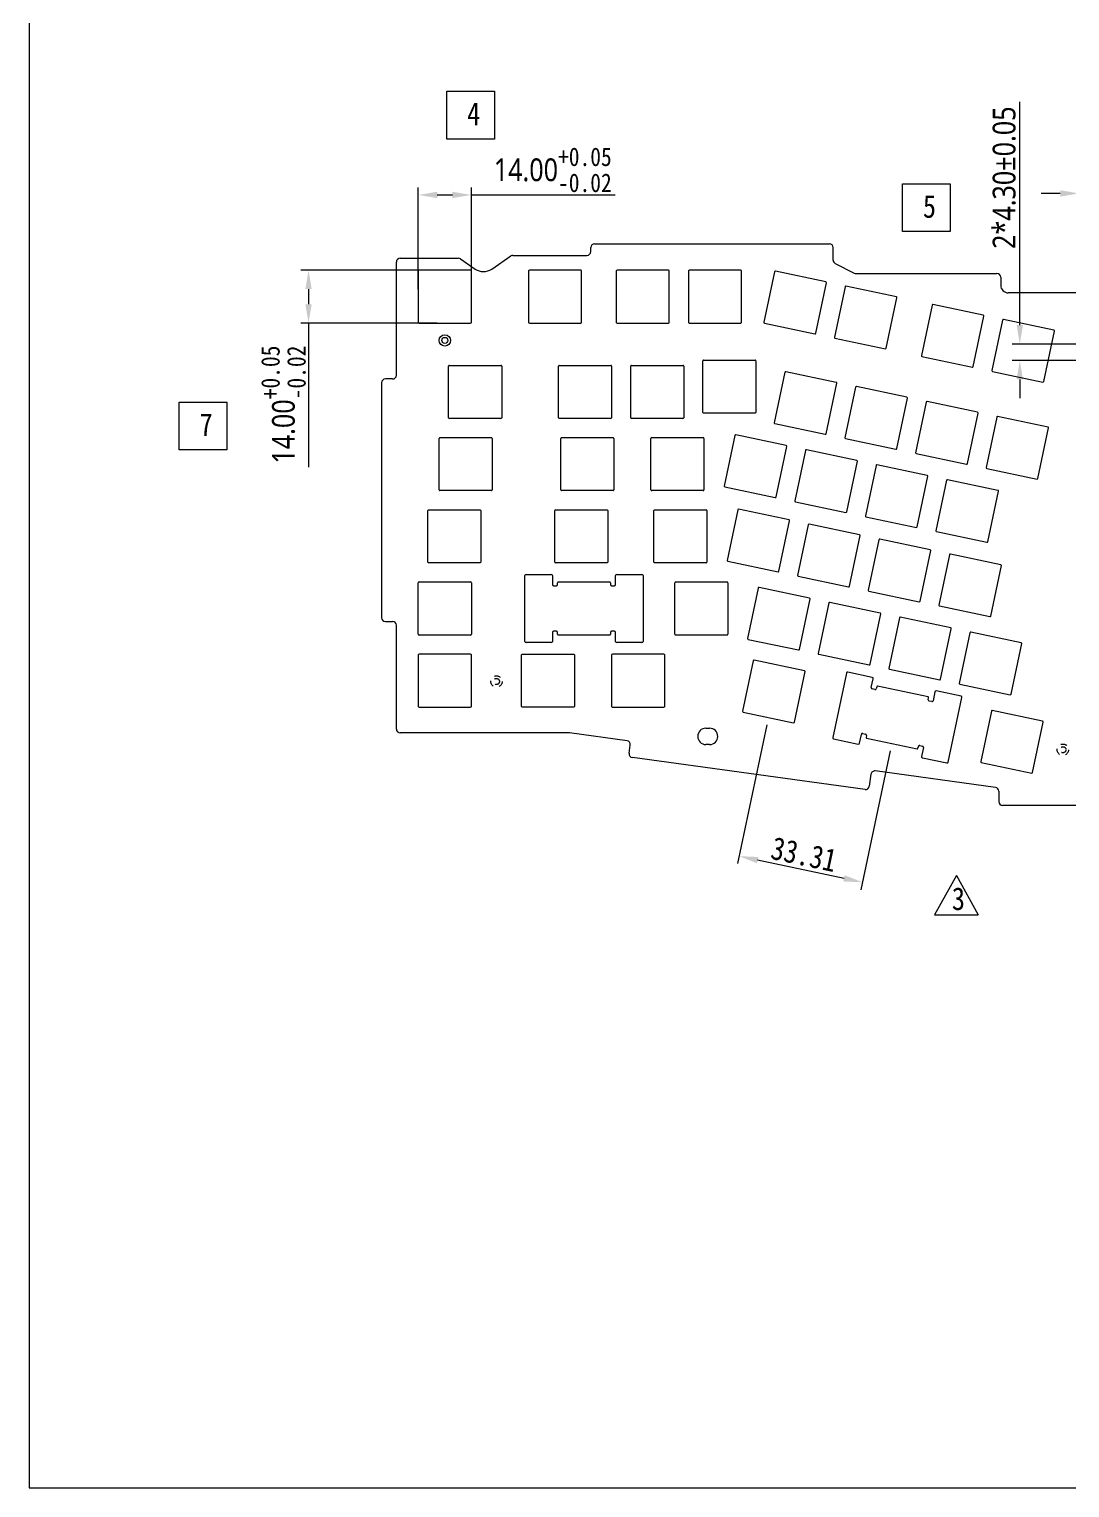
# Model space of a CAD drawing. Header units: millimetres. Extents: x 2357 to 4581, y 2083 to 2871.
# Drawn here: x 2357.1 to 2631.9, y 2085 to 2469.9 of the extents above; entities that cross this region are included whole.
import ezdxf

# ---------------------------------------------------------------- set-up
doc = ezdxf.new("R2010")
doc.units = ezdxf.units.MM
doc.header["$LTSCALE"] = 16.335
doc.header["$PDMODE"] = 3
doc.header["$PDSIZE"] = 8
doc.linetypes.add('HIDDEN', pattern=[0.2, 0.1, -0.1])
doc.layers.get('0').update_dxf_attribs({"linetype": 'CONTINUOUS'})
doc.layers.get('Defpoints').update_dxf_attribs({"linetype": 'CONTINUOUS'})
for name, color, linetype in [('DEFAULT_2', 8, 'HIDDEN'), ('图框', 7, 'CONTINUOUS'), ('文字说明', 2, 'CONTINUOUS'), ('标注尺寸', 2, 'CONTINUOUS')]:
    doc.layers.add(name, color=color, linetype=linetype)
doc.styles.get("Standard").update_dxf_attribs({"font": '', "width": 0.85, "height": 6})
doc.styles.get('STANDARD').set_extended_font_data('SimSun')
doc.dimstyles.get("Standard").update_dxf_attribs({"dimtxt": 2.5, "dimasz": 5, "dimexe": 2, "dimexo": 2, "dimgap": 1, "dimtad": 1, "dimzin": 1, "dimdsep": 46, "dimtxsty": 'STANDARD', "dimcen": 0.09, "dimadec": 0, "dimazin": 2, "dimtp": 0.01, "dimtm": 0.01, "dimtfac": 1, "dimtofl": 0, "dimtmove": 0, "dimatfit": 3, "dimfxl": 1, "dimtolj": 1, "dimarcsym": 0})

# ---------------------------------------------------------------- blocks, each defined once
blk = doc.blocks.new('*D25')
at = {"layer": 'Defpoints', "color": 0}
for p in [(2639.69, 2426.59), (2634.39, 2384.68), (2639.69, 2384.68)]:
    blk.add_point(p, dxfattribs=at)
at = {"layer": '标注尺寸', "color": 0, "lineweight": -2}
for p, q in [((2629.39, 2426.59), (2624.39, 2426.59)), ((2634.39, 2386.68), (2634.39, 2428.59)), ((2639.69, 2386.68), (2639.69, 2428.59)), ((2644.69, 2426.59), (2689.81, 2426.59))]:
    blk.add_line(p, q, dxfattribs=at)
at = {"layer": '标注尺寸', "color": 0}
for points in [[(2629.39, 2427.42), (2629.39, 2425.75), (2634.39, 2426.59)], [(2644.69, 2427.42), (2644.69, 2425.75), (2639.69, 2426.59)]]:
    blk.add_solid(points, dxfattribs=at)
at = {"layer": '标注尺寸', "color": 0, "insert": (2669.75, 2430.69), "char_height": 6, "attachment_point": 5}
blk.add_mtext('\\A1;{\\fMicrosoft YaHei|b0|i0|c134|p34;2*5.30%%P0.05}', dxfattribs=at)
blk = doc.blocks.new('*D26')
at = {"layer": 'Defpoints', "color": 0}
for p in [(2637.04, 2386.83), (2618.71, 2382.53), (2637.04, 2382.53)]:
    blk.add_point(p, dxfattribs=at)
at = {"layer": '标注尺寸', "color": 0, "lineweight": -2}
for p, q in [((2618.71, 2391.83), (2618.71, 2450.8)), ((2635.04, 2386.83), (2616.71, 2386.83)), ((2635.04, 2382.53), (2616.71, 2382.53)), ((2618.71, 2377.53), (2618.71, 2372.53))]:
    blk.add_line(p, q, dxfattribs=at)
at = {"layer": '标注尺寸', "color": 0}
for points in [[(2617.88, 2391.83), (2619.54, 2391.83), (2618.71, 2386.83)], [(2617.88, 2377.53), (2619.54, 2377.53), (2618.71, 2382.53)]]:
    blk.add_solid(points, dxfattribs=at)
at = {"layer": '标注尺寸', "color": 0, "insert": (2614.61, 2430.74), "char_height": 6, "attachment_point": 5, "rotation": 90}
blk.add_mtext('\\A1;{\\fMicrosoft YaHei|b0|i0|c134|p34;2*4.30%%P0.05}', dxfattribs=at)
blk = doc.blocks.new('*D27')
at = {"layer": 'Defpoints', "color": 0}
for p in [(2466.89, 2406.35), (2430.9, 2392.35), (2466.89, 2392.35)]:
    blk.add_point(p, dxfattribs=at)
at = {"layer": '标注尺寸', "color": 0, "lineweight": -2}
for p, q in [((2464.89, 2406.35), (2428.9, 2406.35)), ((2430.9, 2401.35), (2430.9, 2397.35)), ((2464.89, 2392.35), (2428.9, 2392.35)), ((2430.9, 2392.35), (2430.9, 2354.37))]:
    blk.add_line(p, q, dxfattribs=at)
at = {"layer": '标注尺寸', "color": 0}
for points in [[(2430.06, 2401.35), (2431.73, 2401.35), (2430.9, 2406.35)], [(2430.06, 2397.35), (2431.73, 2397.35), (2430.9, 2392.35)]]:
    blk.add_solid(points, dxfattribs=at)
at = {"layer": '标注尺寸', "color": 0, "insert": (2424.26, 2370.86), "char_height": 6, "attachment_point": 5, "rotation": 90}
blk.add_mtext('\\A1;\\A1;{\\fMicrosoft YaHei|b0|i0|c134|p34;14.00\\fSimSun|b1|i0|c134|p2;\\H0.8169x;\\S+0.05^ -0.02;}', dxfattribs=at)
blk = doc.blocks.new('*D28')
at = {"layer": 'Defpoints', "color": 0}
for p in [(2473.89, 2426.19), (2459.89, 2399.35), (2473.89, 2399.35)]:
    blk.add_point(p, dxfattribs=at)
at = {"layer": '标注尺寸', "color": 0, "lineweight": -2}
for p, q in [((2459.89, 2401.35), (2459.89, 2428.19)), ((2464.89, 2426.19), (2468.89, 2426.19)), ((2473.89, 2401.35), (2473.89, 2428.19)), ((2473.89, 2426.19), (2511.87, 2426.19))]:
    blk.add_line(p, q, dxfattribs=at)
at = {"layer": '标注尺寸', "color": 0}
for points in [[(2464.89, 2427.03), (2464.89, 2425.36), (2459.89, 2426.19)], [(2468.89, 2427.03), (2468.89, 2425.36), (2473.89, 2426.19)]]:
    blk.add_solid(points, dxfattribs=at)
at = {"layer": '标注尺寸', "color": 0, "insert": (2495.38, 2432.83), "char_height": 6, "attachment_point": 5}
blk.add_mtext('\\A1;\\A1;{\\fMicrosoft YaHei|b0|i0|c134|p34;14.00\\fSimSun|b1|i0|c134|p2;\\H0.8169x;\\S+0.05^ -0.02;}', dxfattribs=at)
blk = doc.blocks.new('*D49')
at = {"layer": 'Defpoints', "color": 0}
for p in [(2552.34, 2288.32), (2584.92, 2281.43), (2544.6, 2251.7)]:
    blk.add_point(p, dxfattribs=at)
at = {"layer": '标注尺寸', "color": 0, "lineweight": -2}
for p, q in [((2551.92, 2286.36), (2544.19, 2249.74)), ((2584.51, 2279.48), (2576.77, 2242.86)), ((2572.3, 2245.85), (2549.49, 2250.66))]:
    blk.add_line(p, q, dxfattribs=at)
at = {"layer": '标注尺寸', "color": 0}
for points in [[(2549.66, 2251.48), (2549.32, 2249.85), (2544.6, 2251.7)], [(2572.47, 2246.66), (2572.12, 2245.03), (2577.19, 2244.81)]]:
    blk.add_solid(points, dxfattribs=at)
at = {"layer": '标注尺寸', "color": 0, "insert": (2561.72, 2252.17), "char_height": 6, "attachment_point": 5, "rotation": 348.07}
blk.add_mtext('\\A1;33.31', dxfattribs=at)

msp = doc.modelspace()

# ---------------------------------------------------------------- linework, layer by layer
at = {"color": 5, "linetype": 'Continuous'}
for p, q in [((2479.256, 2406.63), (2484.289, 2410.077)), ((2484.854, 2410.252), (2504.416, 2410.252)), ((2505.416, 2411.252), (2505.416, 2412.332)), ((2506.416, 2413.307), (2568.416, 2413.307)), ((2569.416, 2408.976), (2569.416, 2412.307)), ((2454.091, 2378.622), (2454.091, 2408.48)), ((2455.091, 2409.48), (2470.434, 2409.48)), ((2459.891, 2406.152), (2459.891, 2392.552)), ((2473.691, 2406.352), (2460.091, 2406.352)), ((2470.999, 2409.305), (2474.905, 2406.63)), ((2473.891, 2392.552), (2473.891, 2406.152)), ((2489.019, 2406.152), (2489.019, 2392.552)), ((2502.819, 2406.352), (2489.219, 2406.352)), ((2503.019, 2392.552), (2503.019, 2406.152)), ((2512.166, 2406.152), (2512.166, 2392.552)), ((2525.966, 2406.352), (2512.366, 2406.352)), ((2526.166, 2392.552), (2526.166, 2406.152)), ((2531.216, 2406.152), (2531.216, 2392.552)), ((2545.016, 2406.352), (2531.416, 2406.352)), ((2545.216, 2392.552), (2545.216, 2406.152)), ((2553.926, 2405.892), (2551.115, 2392.586)), ((2567.47, 2403.235), (2554.163, 2406.046)), ((2569.969, 2408.081), (2575.016, 2405.558)), ((2564.813, 2389.692), (2567.624, 2402.998)), ((2572.565, 2401.954), (2569.753, 2388.648)), ((2586.108, 2399.297), (2572.802, 2402.108)), ((2575.463, 2405.452), (2612.667, 2405.452)), ((2613.667, 2404.452), (2613.667, 2402.356)), ((2583.451, 2385.754), (2586.262, 2399.06)), ((2668.601, 2400.356), (2615.667, 2400.356)), ((2595.533, 2397.101), (2592.721, 2383.795)), ((2609.076, 2394.444), (2595.77, 2397.256)), ((2606.419, 2380.901), (2609.23, 2394.207)), ((2460.091, 2392.352), (2473.691, 2392.352)), ((2489.219, 2392.352), (2502.819, 2392.352)), ((2512.366, 2392.352), (2525.966, 2392.352)), ((2531.416, 2392.352), (2545.016, 2392.352)), ((2551.269, 2392.349), (2564.576, 2389.537)), ((2614.171, 2393.164), (2611.36, 2379.857)), ((2627.715, 2390.507), (2614.408, 2393.318)), ((2569.908, 2388.411), (2583.214, 2385.6)), ((2625.058, 2376.963), (2627.869, 2390.27)), ((2535.216, 2382.617), (2548.816, 2382.617)), ((2592.876, 2383.558), (2606.182, 2380.747)), ((2467.901, 2367.407), (2467.901, 2381.007)), ((2468.101, 2381.207), (2481.701, 2381.207)), ((2481.901, 2381.007), (2481.901, 2367.407)), ((2496.916, 2367.407), (2496.916, 2381.007)), ((2497.116, 2381.207), (2510.716, 2381.207)), ((2510.916, 2381.007), (2510.916, 2367.407)), ((2515.966, 2367.407), (2515.966, 2381.007)), ((2516.166, 2381.207), (2529.766, 2381.207)), ((2529.966, 2381.007), (2529.966, 2367.407)), ((2535.016, 2368.817), (2535.016, 2382.417)), ((2549.016, 2382.417), (2549.016, 2368.817)), ((2556.705, 2379.381), (2553.886, 2366.039)), ((2570.246, 2376.725), (2556.942, 2379.535)), ((2611.514, 2379.62), (2624.821, 2376.809)), ((2450.191, 2376.622), (2450.191, 2314.622)), ((2453.091, 2377.622), (2451.191, 2377.622)), ((2567.591, 2363.181), (2570.41, 2376.523)), ((2575.344, 2375.443), (2572.525, 2362.101)), ((2588.884, 2372.787), (2575.581, 2375.597)), ((2586.23, 2359.243), (2589.049, 2372.585)), ((2593.982, 2371.505), (2591.163, 2358.163)), ((2607.523, 2368.849), (2594.219, 2371.66)), ((2548.816, 2368.617), (2535.216, 2368.617)), ((2604.868, 2355.305), (2607.687, 2368.647)), ((2612.621, 2367.567), (2609.802, 2354.225)), ((2626.162, 2364.911), (2612.858, 2367.722)), ((2481.701, 2367.207), (2468.101, 2367.207)), ((2510.716, 2367.207), (2497.116, 2367.207)), ((2529.766, 2367.207), (2516.166, 2367.207)), ((2554.05, 2365.837), (2567.354, 2363.026)), ((2623.507, 2351.367), (2626.326, 2364.709)), ((2465.396, 2348.357), (2465.396, 2361.957)), ((2465.596, 2362.157), (2479.196, 2362.157)), ((2479.396, 2361.957), (2479.396, 2348.357)), ((2497.516, 2348.357), (2497.516, 2361.957)), ((2497.716, 2362.157), (2511.316, 2362.157)), ((2511.516, 2361.957), (2511.516, 2348.357)), ((2521.316, 2348.357), (2521.316, 2361.957)), ((2521.516, 2362.157), (2535.116, 2362.157)), ((2535.316, 2361.957), (2535.316, 2348.357)), ((2543.472, 2362.706), (2540.653, 2349.364)), ((2557.013, 2360.05), (2543.709, 2362.861)), ((2554.359, 2346.506), (2557.177, 2359.848)), ((2572.689, 2361.899), (2585.993, 2359.089)), ((2562.111, 2358.768), (2559.292, 2345.426)), ((2575.652, 2356.112), (2562.348, 2358.923)), ((2572.997, 2342.568), (2575.816, 2355.91)), ((2591.327, 2357.961), (2604.631, 2355.151)), ((2580.749, 2354.83), (2577.93, 2341.488)), ((2594.29, 2352.174), (2580.986, 2354.985)), ((2591.636, 2338.63), (2594.455, 2351.972)), ((2609.966, 2354.023), (2623.27, 2351.213)), ((2479.196, 2348.157), (2465.596, 2348.157)), ((2511.316, 2348.157), (2497.716, 2348.157)), ((2535.116, 2348.157), (2521.516, 2348.157)), ((2540.818, 2349.163), (2554.121, 2346.352)), ((2599.388, 2350.892), (2596.569, 2337.55)), ((2612.929, 2348.236), (2599.625, 2351.047)), ((2610.274, 2334.692), (2613.093, 2348.034)), ((2559.456, 2345.225), (2572.76, 2342.414)), ((2462.396, 2329.307), (2462.396, 2342.907)), ((2462.596, 2343.107), (2476.196, 2343.107)), ((2476.396, 2342.907), (2476.396, 2329.307)), ((2495.916, 2329.307), (2495.916, 2342.907)), ((2496.116, 2343.107), (2509.716, 2343.107)), ((2509.916, 2342.907), (2509.916, 2329.307)), ((2522.086, 2329.307), (2522.086, 2342.907)), ((2522.286, 2343.107), (2535.886, 2343.107)), ((2536.086, 2342.907), (2536.086, 2329.307)), ((2544.231, 2343.076), (2541.412, 2329.734)), ((2557.772, 2340.419), (2544.468, 2343.23)), ((2578.095, 2341.287), (2591.399, 2338.476)), ((2555.117, 2326.875), (2557.936, 2340.217)), ((2562.869, 2339.138), (2560.05, 2325.796)), ((2576.41, 2336.481), (2563.106, 2339.292)), ((2596.733, 2337.349), (2610.037, 2334.538)), ((2573.755, 2322.937), (2576.574, 2336.279)), ((2581.508, 2335.2), (2578.689, 2321.858)), ((2595.049, 2332.543), (2581.745, 2335.354)), ((2476.196, 2329.107), (2462.596, 2329.107)), ((2509.716, 2329.107), (2496.116, 2329.107)), ((2535.886, 2329.107), (2522.286, 2329.107)), ((2541.576, 2329.532), (2554.88, 2326.721)), ((2592.394, 2318.999), (2595.213, 2332.341)), ((2600.146, 2331.262), (2597.327, 2317.92)), ((2613.687, 2328.605), (2600.383, 2331.416)), ((2488.036, 2308.357), (2488.036, 2325.757)), ((2488.336, 2326.057), (2494.986, 2326.057)), ((2495.286, 2325.757), (2495.286, 2323.357)), ((2511.986, 2323.357), (2511.986, 2325.757)), ((2512.286, 2326.057), (2518.936, 2326.057)), ((2519.236, 2325.757), (2519.236, 2308.357)), ((2560.215, 2325.594), (2573.518, 2322.783)), ((2611.033, 2315.061), (2613.851, 2328.403)), ((2459.891, 2310.257), (2459.891, 2323.857)), ((2460.091, 2324.057), (2473.691, 2324.057)), ((2473.891, 2323.857), (2473.891, 2310.257)), ((2495.586, 2323.057), (2496.336, 2323.057)), ((2496.636, 2323.357), (2496.636, 2323.857)), ((2496.836, 2324.057), (2510.436, 2324.057)), ((2510.636, 2323.857), (2510.636, 2323.357)), ((2510.936, 2323.057), (2511.686, 2323.057)), ((2527.616, 2310.257), (2527.616, 2323.857)), ((2527.816, 2324.057), (2541.416, 2324.057)), ((2541.616, 2323.857), (2541.616, 2310.257)), ((2549.636, 2322.463), (2546.817, 2309.121)), ((2563.177, 2319.806), (2549.873, 2322.617)), ((2578.853, 2321.656), (2592.157, 2318.845)), ((2560.523, 2306.263), (2563.342, 2319.605)), ((2568.275, 2318.525), (2565.456, 2305.183)), ((2581.816, 2315.868), (2568.512, 2318.679)), ((2597.492, 2317.718), (2610.795, 2314.907)), ((2451.191, 2313.622), (2453.091, 2313.622)), ((2579.161, 2302.325), (2581.98, 2315.667)), ((2586.913, 2314.587), (2584.095, 2301.245)), ((2600.454, 2311.93), (2587.151, 2314.741)), ((2454.091, 2285.254), (2454.091, 2312.622)), ((2473.691, 2310.057), (2460.091, 2310.057)), ((2495.286, 2310.757), (2495.286, 2308.357)), ((2496.336, 2311.057), (2495.586, 2311.057)), ((2496.636, 2310.257), (2496.636, 2310.757)), ((2510.436, 2310.057), (2496.836, 2310.057)), ((2510.636, 2310.757), (2510.636, 2310.257)), ((2511.686, 2311.057), (2510.936, 2311.057)), ((2511.986, 2308.357), (2511.986, 2310.757)), ((2541.416, 2310.057), (2527.816, 2310.057)), ((2597.8, 2298.387), (2600.619, 2311.729)), ((2605.552, 2310.649), (2602.733, 2297.307)), ((2619.093, 2307.993), (2605.789, 2310.803)), ((2494.986, 2308.057), (2488.336, 2308.057)), ((2518.936, 2308.057), (2512.286, 2308.057)), ((2546.982, 2308.919), (2560.286, 2306.108)), ((2616.438, 2294.449), (2619.257, 2307.791)), ((2459.891, 2304.807), (2459.891, 2291.207)), ((2473.691, 2305.007), (2460.091, 2305.007)), ((2473.891, 2291.207), (2473.891, 2304.807)), ((2487.136, 2291.207), (2487.136, 2304.807)), ((2487.336, 2305.007), (2500.936, 2305.007)), ((2501.136, 2304.807), (2501.136, 2291.207)), ((2510.936, 2304.807), (2510.936, 2291.207)), ((2524.736, 2305.007), (2511.136, 2305.007)), ((2524.936, 2291.207), (2524.936, 2304.807)), ((2548.338, 2303.267), (2545.519, 2289.925)), ((2561.879, 2300.61), (2548.575, 2303.421)), ((2565.62, 2304.981), (2578.924, 2302.17)), ((2559.225, 2287.066), (2562.043, 2300.408)), ((2572.906, 2300.018), (2569.309, 2282.994)), ((2579.767, 2298.875), (2573.261, 2300.249)), ((2579.503, 2296.171), (2579.999, 2298.519)), ((2584.259, 2301.043), (2597.563, 2298.232)), ((2580.468, 2295.661), (2579.734, 2295.816)), ((2580.927, 2296.381), (2580.824, 2295.892)), ((2594.468, 2293.725), (2581.164, 2296.536)), ((2596.311, 2295.073), (2595.815, 2292.725)), ((2603.2, 2293.924), (2596.667, 2295.304)), ((2602.897, 2297.105), (2616.201, 2294.294)), ((2460.091, 2291.007), (2473.691, 2291.007)), ((2500.936, 2291.007), (2487.336, 2291.007)), ((2511.136, 2291.007), (2524.736, 2291.007)), ((2594.521, 2292.998), (2594.632, 2293.523)), ((2595.459, 2292.493), (2594.753, 2292.642)), ((2599.835, 2276.544), (2603.432, 2293.568)), ((2545.684, 2289.723), (2558.988, 2286.912)), ((2611.194, 2289.986), (2608.383, 2276.68)), ((2624.737, 2287.329), (2611.431, 2290.141)), ((2622.08, 2273.786), (2624.892, 2287.092)), ((2499.696, 2284.254), (2455.091, 2284.254)), ((2515.01, 2282.161), (2499.832, 2284.245)), ((2535.811, 2285.454), (2536.811, 2285.454)), ((2569.54, 2282.638), (2576.047, 2281.264)), ((2576.402, 2281.495), (2576.898, 2283.843)), ((2577.254, 2284.075), (2577.988, 2283.92)), ((2578.219, 2283.564), (2578.108, 2283.039)), ((2578.272, 2282.837), (2591.576, 2280.027)), ((2515.566, 2278.86), (2515.864, 2281.035)), ((2536.811, 2281.154), (2535.811, 2281.154)), ((2591.813, 2280.181), (2591.917, 2280.67)), ((2592.272, 2280.902), (2593.006, 2280.747)), ((2593.238, 2280.391), (2592.741, 2278.043)), ((2577.844, 2269.299), (2516.42, 2277.733)), ((2592.973, 2277.687), (2599.479, 2276.313)), ((2608.537, 2276.443), (2621.843, 2273.632)), ((2579.406, 2273.324), (2578.971, 2270.154)), ((2612.304, 2269.817), (2580.533, 2274.179)), ((2613.168, 2268.826), (2613.168, 2266.107)), ((2651.168, 2265.107), (2614.168, 2265.107))]:
    msp.add_line(p, q, dxfattribs=at)
for centre, radius, start, end in [((2484.854, 2409.252), 1, 90, 124.40881), ((2504.416, 2411.252), 1, 270, 0), ((2506.416, 2412.307), 1, 90, 178.56745), ((2568.416, 2412.307), 1, 0, 90), ((2455.091, 2408.48), 1, 90, 180), ((2460.091, 2406.152), 0.2, 90, 180), ((2470.434, 2408.48), 1, 55.59119, 90), ((2473.691, 2406.152), 0.2, 0, 90), ((2477.081, 2409.806), 3.85, 235.59119, 304.40881), ((2489.219, 2406.152), 0.2, 90, 180), ((2502.819, 2406.152), 0.2, 0, 90), ((2512.366, 2406.152), 0.2, 90, 180), ((2525.966, 2406.152), 0.2, 0, 90), ((2531.416, 2406.152), 0.2, 90, 180), ((2545.016, 2406.152), 0.2, 0, 90), ((2554.122, 2405.851), 0.2, 78.07, 168.07), ((2570.416, 2408.976), 1, 180, 243.43495), ((2567.428, 2403.039), 0.2, 348.07, 78.07), ((2572.76, 2401.913), 0.2, 78.07, 168.07), ((2575.463, 2406.452), 1, 243.43495, 270), ((2612.667, 2404.452), 1, 0, 90), ((2615.667, 2402.356), 2, 180, 270), ((2586.067, 2399.101), 0.2, 348.07, 78.07), ((2595.728, 2397.06), 0.2, 78.07, 168.07), ((2609.035, 2394.249), 0.2, 348.07, 78.07), ((2460.091, 2392.552), 0.2, 180, 270), ((2473.691, 2392.552), 0.2, 270, 0), ((2489.219, 2392.552), 0.2, 180, 270), ((2502.819, 2392.552), 0.2, 270, 0), ((2512.366, 2392.552), 0.2, 180, 270), ((2525.966, 2392.552), 0.2, 270, 0), ((2531.416, 2392.552), 0.2, 180, 270), ((2545.016, 2392.552), 0.2, 270, 0), ((2551.311, 2392.545), 0.2, 168.07, 258.07), ((2614.367, 2393.122), 0.2, 78.07, 168.07), ((2627.673, 2390.311), 0.2, 348.07, 78.07), ((2564.617, 2389.733), 0.2, 258.07, 348.07), ((2569.949, 2388.607), 0.2, 168.07, 258.07), ((2535.216, 2382.417), 0.2, 90, 180), ((2548.816, 2382.417), 0.2, 0, 90), ((2583.255, 2385.795), 0.2, 258.07, 348.07), ((2592.917, 2383.754), 0.2, 168.07, 258.07), ((2468.101, 2381.007), 0.2, 90, 180), ((2481.701, 2381.007), 0.2, 0, 90), ((2497.116, 2381.007), 0.2, 90, 180), ((2510.716, 2381.007), 0.2, 0, 90), ((2516.166, 2381.007), 0.2, 90, 180), ((2529.766, 2381.007), 0.2, 0, 90), ((2556.901, 2379.34), 0.2, 78.07, 168.07), ((2606.223, 2380.943), 0.2, 258.07, 348.07), ((2611.556, 2379.816), 0.2, 168.07, 258.07), ((2451.191, 2376.622), 1, 90, 180), ((2453.091, 2378.622), 1, 270, 360), ((2570.207, 2376.528), 0.2, 0.66952, 78.76385), ((2575.539, 2375.402), 0.2, 78.07, 168.07), ((2624.862, 2377.005), 0.2, 258.07, 348.07), ((2588.845, 2372.59), 0.2, 0.66952, 78.76385), ((2594.178, 2371.464), 0.2, 78.07, 168.07), ((2468.101, 2367.407), 0.2, 180, 270), ((2481.701, 2367.407), 0.2, 270, 0), ((2497.116, 2367.407), 0.2, 180, 270), ((2510.716, 2367.407), 0.2, 270, 0), ((2516.166, 2367.407), 0.2, 180, 270), ((2529.766, 2367.407), 0.2, 270, 0), ((2535.216, 2368.817), 0.2, 180, 270), ((2548.816, 2368.817), 0.2, 270, 0), ((2607.484, 2368.652), 0.2, 0.66952, 78.76385), ((2612.816, 2367.526), 0.2, 78.07, 168.07), ((2554.089, 2366.033), 0.2, 180.66952, 258.76385), ((2626.123, 2364.715), 0.2, 0.66952, 78.76385), ((2465.596, 2361.957), 0.2, 90, 180), ((2479.196, 2361.957), 0.2, 0, 90), ((2497.716, 2361.957), 0.2, 90, 180), ((2511.316, 2361.957), 0.2, 0, 90), ((2521.516, 2361.957), 0.2, 90, 180), ((2535.116, 2361.957), 0.2, 0, 90), ((2543.668, 2362.665), 0.2, 78.07, 168.07), ((2556.974, 2359.854), 0.2, 0.66952, 78.76385), ((2567.396, 2363.222), 0.2, 258.07, 348.07), ((2572.728, 2362.096), 0.2, 180.66952, 258.76385), ((2562.306, 2358.727), 0.2, 78.07, 168.07), ((2575.613, 2355.916), 0.2, 0.66952, 78.76385), ((2586.034, 2359.284), 0.2, 258.07, 348.07), ((2591.366, 2358.158), 0.2, 180.66952, 258.76385), ((2580.945, 2354.789), 0.2, 78.07, 168.07), ((2594.251, 2351.978), 0.2, 0.66952, 78.76385), ((2604.673, 2355.346), 0.2, 258.07, 348.07), ((2610.005, 2354.22), 0.2, 180.66952, 258.76385), ((2465.596, 2348.357), 0.2, 180, 270), ((2479.196, 2348.357), 0.2, 270, 360), ((2497.716, 2348.357), 0.2, 180, 270), ((2511.316, 2348.357), 0.2, 270, 0), ((2521.516, 2348.357), 0.2, 180, 270), ((2535.116, 2348.357), 0.2, 270, 0), ((2540.857, 2349.359), 0.2, 180.66952, 258.76385), ((2599.584, 2350.851), 0.2, 78.07, 168.07), ((2612.89, 2348.04), 0.2, 0.66952, 78.76385), ((2623.311, 2351.408), 0.2, 258.07, 348.07), ((2554.163, 2346.547), 0.2, 258.07, 348.07), ((2559.495, 2345.421), 0.2, 180.66952, 258.76385), ((2462.596, 2342.907), 0.2, 90, 180), ((2476.196, 2342.907), 0.2, 0, 90), ((2496.116, 2342.907), 0.2, 90, 180), ((2509.716, 2342.907), 0.2, 0, 90), ((2522.286, 2342.907), 0.2, 90, 180), ((2535.886, 2342.907), 0.2, 0, 90), ((2544.426, 2343.034), 0.2, 78.07, 168.07), ((2557.733, 2340.223), 0.2, 0.66952, 78.76385), ((2572.801, 2342.609), 0.2, 258.07, 348.07), ((2578.134, 2341.483), 0.2, 180.66952, 258.76385), ((2563.065, 2339.096), 0.2, 78.07, 168.07), ((2576.371, 2336.285), 0.2, 0.66952, 78.76385), ((2591.44, 2338.672), 0.2, 258.07, 348.07), ((2596.772, 2337.545), 0.2, 180.66952, 258.76385), ((2581.703, 2335.158), 0.2, 78.07, 168.07), ((2610.078, 2334.734), 0.2, 258.07, 348.07), ((2462.596, 2329.307), 0.2, 180, 270), ((2476.196, 2329.307), 0.2, 270, 0), ((2496.116, 2329.307), 0.2, 180, 270), ((2509.716, 2329.307), 0.2, 270, 0), ((2522.286, 2329.307), 0.2, 180, 270), ((2535.886, 2329.307), 0.2, 270, 0), ((2541.615, 2329.728), 0.2, 180.66952, 258.76385), ((2595.01, 2332.347), 0.2, 0.66952, 78.76385), ((2600.342, 2331.22), 0.2, 78.07, 168.07), ((2488.336, 2325.757), 0.3, 90, 180), ((2494.986, 2325.757), 0.3, 0, 90), ((2512.286, 2325.757), 0.3, 90, 180), ((2518.936, 2325.757), 0.3, 0, 90), ((2554.921, 2326.917), 0.2, 258.07, 348.07), ((2560.253, 2325.79), 0.2, 180.66952, 258.76385), ((2613.648, 2328.409), 0.2, 0.66952, 78.76385), ((2460.091, 2323.857), 0.2, 90, 180), ((2473.691, 2323.857), 0.2, 0, 90), ((2495.586, 2323.357), 0.3, 180, 270), ((2496.336, 2323.357), 0.3, 270, 0), ((2496.836, 2323.857), 0.2, 90, 180), ((2510.436, 2323.857), 0.2, 0, 90), ((2510.936, 2323.357), 0.3, 180, 270), ((2511.686, 2323.357), 0.3, 270, 0), ((2527.816, 2323.857), 0.2, 90, 180), ((2541.416, 2323.857), 0.2, 0, 90), ((2549.832, 2322.422), 0.2, 78.07, 168.07), ((2573.56, 2322.979), 0.2, 258.07, 348.07), ((2578.892, 2321.852), 0.2, 180.66952, 258.76385), ((2563.138, 2319.61), 0.2, 0.66952, 78.76385), ((2568.471, 2318.484), 0.2, 78.07, 168.07), ((2592.198, 2319.041), 0.2, 258.07, 348.07), ((2597.531, 2317.914), 0.2, 180.66952, 258.76385), ((2451.191, 2314.622), 1, 180, 270), ((2453.091, 2312.622), 1, 0, 90), ((2581.777, 2315.672), 0.2, 0.66952, 78.76385), ((2587.109, 2314.546), 0.2, 78.07, 168.07), ((2610.837, 2315.103), 0.2, 258.07, 348.07), ((2460.091, 2310.257), 0.2, 180, 270), ((2473.691, 2310.257), 0.2, 270, 0), ((2495.586, 2310.757), 0.3, 90, 180), ((2496.336, 2310.757), 0.3, 0, 90), ((2496.836, 2310.257), 0.2, 180, 270), ((2510.436, 2310.257), 0.2, 270, 0), ((2510.936, 2310.757), 0.3, 90, 180), ((2511.686, 2310.757), 0.3, 0, 90), ((2527.816, 2310.257), 0.2, 180, 270), ((2541.416, 2310.257), 0.2, 270, 0), ((2600.415, 2311.734), 0.2, 0.66952, 78.76385), ((2605.748, 2310.608), 0.2, 78.07, 168.07), ((2488.336, 2308.357), 0.3, 180, 270), ((2494.986, 2308.357), 0.3, 270, 0), ((2512.286, 2308.357), 0.3, 180, 270), ((2518.936, 2308.357), 0.3, 270, 0), ((2547.021, 2309.115), 0.2, 180.66952, 258.76385), ((2560.327, 2306.304), 0.2, 258.07, 348.07), ((2619.054, 2307.796), 0.2, 0.66952, 78.76385), ((2460.091, 2304.807), 0.2, 90, 180), ((2473.691, 2304.807), 0.2, 0, 90), ((2487.336, 2304.807), 0.2, 90, 180), ((2500.936, 2304.807), 0.2, 0, 90), ((2511.136, 2304.807), 0.2, 90, 180), ((2524.736, 2304.807), 0.2, 0, 90), ((2548.534, 2303.225), 0.2, 78.07, 168.07), ((2565.659, 2305.177), 0.2, 180.66952, 258.76385), ((2578.966, 2302.366), 0.2, 258.07, 348.07), ((2561.84, 2300.414), 0.2, 0.66952, 78.76385), ((2573.199, 2299.956), 0.3, 78.07, 168.07), ((2579.705, 2298.581), 0.3, 348.07, 78.07), ((2584.298, 2301.239), 0.2, 180.66952, 258.76385), ((2597.604, 2298.428), 0.2, 258.07, 348.07), ((2579.796, 2296.109), 0.3, 168.07, 258.07), ((2580.53, 2295.954), 0.3, 258.07, 348.07), ((2581.123, 2296.34), 0.2, 78.07, 168.07), ((2596.605, 2295.011), 0.3, 78.07, 168.07), ((2602.936, 2297.301), 0.2, 180.66952, 258.76385), ((2616.243, 2294.49), 0.2, 258.07, 348.07), ((2460.091, 2291.207), 0.2, 180, 270), ((2473.691, 2291.207), 0.2, 270, 0), ((2487.336, 2291.207), 0.2, 180, 270), ((2500.936, 2291.207), 0.2, 270, 0), ((2511.136, 2291.207), 0.2, 180, 270), ((2524.736, 2291.207), 0.2, 270, 0), ((2594.429, 2293.529), 0.2, 0.66952, 78.76385), ((2594.815, 2292.936), 0.3, 168.07, 258.07), ((2595.521, 2292.787), 0.3, 258.07, 348.07), ((2603.138, 2293.63), 0.3, 348.07, 78.07), ((2545.723, 2289.919), 0.2, 180.66952, 258.76385), ((2559.029, 2287.108), 0.2, 258.07, 348.07), ((2611.39, 2289.945), 0.2, 78.06998, 168.07), ((2624.696, 2287.134), 0.2, 348.07, 78.06998), ((2455.091, 2285.254), 1, 180, 270), ((2499.696, 2283.254), 1, 82.18207, 90), ((2535.811, 2283.304), 2.15, 90, 270), ((2536.811, 2283.304), 2.15, 270, 90), ((2569.602, 2282.932), 0.3, 168.07, 258.07), ((2577.192, 2283.781), 0.3, 78.07, 168.07), ((2577.926, 2283.626), 0.3, 348.07, 78.07), ((2578.311, 2283.034), 0.2, 180.66952, 258.76385), ((2514.874, 2281.171), 1, 352.18207, 82.18207), ((2516.556, 2278.724), 1, 172.18207, 262.18207), ((2576.109, 2281.557), 0.3, 258.07, 348.07), ((2591.618, 2280.222), 0.2, 258.07, 348.07), ((2592.21, 2280.608), 0.3, 78.07, 168.07), ((2592.944, 2280.453), 0.3, 348.07, 78.07), ((2593.035, 2277.981), 0.3, 168.07, 258.07), ((2599.541, 2276.606), 0.3, 258.07, 348.07), ((2608.578, 2276.639), 0.2, 168.07, 258.06998), ((2580.397, 2273.188), 1, 82.18207, 172.18207), ((2621.885, 2273.828), 0.2, 258.06998, 348.07), ((2577.98, 2270.29), 1, 262.18207, 352.18207), ((2612.168, 2268.826), 1, 0, 82.18207), ((2614.168, 2266.107), 1, 180, 270)]:
    msp.add_arc(centre, radius, start, end, dxfattribs=at)
at = {"layer": 'DEFAULT_2', "color": 5, "linetype": 'ByBlock'}
for radius in [1.5, 0.8]:
    msp.add_circle((2466.891, 2387.807), radius, dxfattribs=at)
at = {"layer": 'DEFAULT_2', "color": 5, "linetype": 'HIDDEN'}
for centre, radius in [((2480.516, 2297.797), 1.5), ((2480.516, 2297.797), 0.8), ((2630.086, 2279.797), 1.5), ((2630.086, 2279.797), 0.8)]:
    msp.add_circle(centre, radius, dxfattribs=at)
at = {"layer": '图框'}
msp.add_lwpolyline([(2357.132, 2085.019), (3469.1, 2085.019), (3469.1, 2871.259), (2357.132, 2871.259)], close=True, dxfattribs=at)
at = {"layer": '文字说明', "color": 5}
for p, q in [((2601.984, 2246.587), (2596.224, 2236.219)), ((2601.984, 2246.587), (2607.744, 2236.219)), ((2596.224, 2236.219), (2607.744, 2236.219))]:
    msp.add_line(p, q, dxfattribs=at)
for points in [[(2467.395, 2453.551), (2479.995, 2453.551), (2479.995, 2440.951), (2467.395, 2440.951)], [(2587.749, 2429.137), (2600.349, 2429.137), (2600.349, 2416.537), (2587.749, 2416.537)], [(2396.755, 2371.545), (2409.355, 2371.545), (2409.355, 2358.945), (2396.755, 2358.945)]]:
    msp.add_lwpolyline(points, close=True, dxfattribs=at)

# ---------------------------------------------------------------- texts
at = {"layer": '标注尺寸', "color": 5, "char_height": 6, "width": 5.72356, "attachment_point": 1}
for s, insert in [('4', (2472.765, 2450.585)), ('5', (2593.119, 2426.17)), ('7', (2402.125, 2368.579)), ('3', (2600.77, 2243.485))]:
    msp.add_mtext(s, dxfattribs=dict(at, insert=insert))

# ---------------------------------------------------------------- dimensions: what is measured, and where the dimension line sits
at = {"layer": '标注尺寸', "color": 5}
dim = msp.add_linear_dim(base=(2618.709, 2382.526), p1=(2637.036, 2386.826), p2=(2637.036, 2382.526), angle=90, text='{\\fMicrosoft YaHei|b0|i0|c134|p34;2*<>%%P0.05}', dimstyle='STANDARD', dxfattribs=at)
dim.commit()
dim.dimension.update_dxf_attribs({"geometry": '*D26', "text_midpoint": (2618.709, 2430.741), "dimtype": 160})
for base, p1, p2, text, picture, middle in [((2473.891, 2426.192), (2459.891, 2399.352), (2473.891, 2399.352), '\\A1;{\\fMicrosoft YaHei|b0|i0|c134|p34;<>\\fSimSun|b1|i0|c134|p2;\\H0.8169x;\\S+0.05^ -0.02;}', '*D28', (2495.381, 2432.826)), ((2639.686, 2426.586), (2634.386, 2384.676), (2639.686, 2384.676), '{\\fMicrosoft YaHei|b0|i0|c134|p34;2*<>%%P0.05}', '*D25', (2669.746, 2430.689))]:
    dim = msp.add_linear_dim(base=base, p1=p1, p2=p2, text=text, dimstyle='STANDARD', dxfattribs=at)
    dim.commit()
    dim.dimension.update_dxf_attribs({"geometry": picture, "text_midpoint": middle})
dim = msp.add_linear_dim(base=(2430.896, 2392.352), p1=(2466.891, 2406.352), p2=(2466.891, 2392.352), angle=90, text='\\A1;{\\fMicrosoft YaHei|b0|i0|c134|p34;<>\\fSimSun|b1|i0|c134|p2;\\H0.8169x;\\S+0.05^ -0.02;}', dimstyle='STANDARD', dxfattribs=at)
dim.commit()
dim.dimension.update_dxf_attribs({"geometry": '*D27', "text_midpoint": (2424.262, 2370.862)})
dim = msp.add_aligned_dim(p1=(2584.924, 2281.432), p2=(2552.336, 2288.317), distance=37.429, dimstyle='STANDARD', dxfattribs=at)
dim.commit()
dim.dimension.update_dxf_attribs({"geometry": '*D49', "text_midpoint": (2561.72, 2252.168)})

doc.saveas('drawing.dxf')
